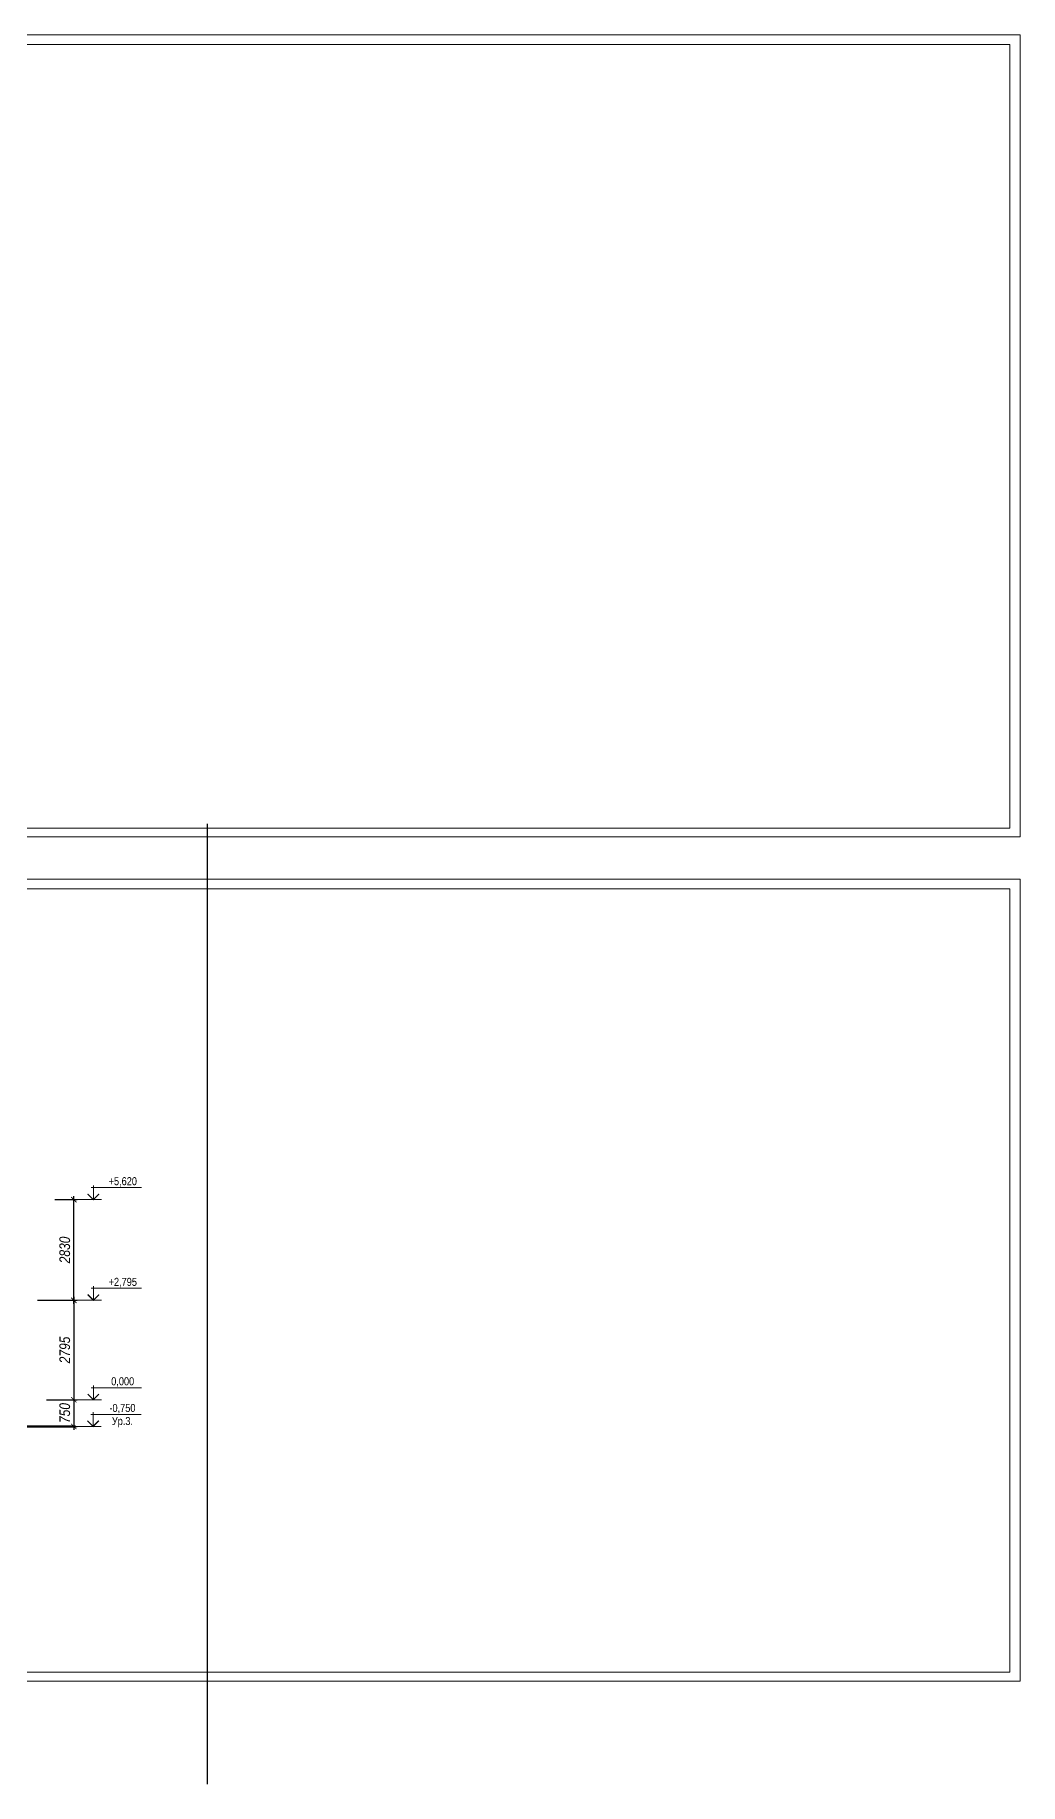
# Model space of a CAD drawing. Header units: millimetres. Extents: x 1582001 to 3303937, y 226471 to 491235.
# Drawn here: x 1797590 to 1825275, y 413320 to 462496 of the extents above; entities that cross this region are included whole.
import ezdxf
from ezdxf.enums import TextEntityAlignment as Align

# ---------------------------------------------------------------- set-up
doc = ezdxf.new("R2010")
doc.units = ezdxf.units.MM
doc.linetypes.add('CENTER', pattern=[50.8, 31.75, -6.35, 6.35, -6.35])
doc.layers.get('Defpoints').update_dxf_attribs({"color": 255, "lineweight": 30})
for name, color, linetype, lineweight in [('Интерьер - Лестница_Ном_пера__1', 7, 'Continuous', 13), ('Оси', 251, 'CENTER', 9), ('Отметки', 123, 'Continuous', 18), ('Размеры', 7, 'Continuous', 18)]:
    doc.layers.add(name, color=color, linetype=linetype, lineweight=lineweight)
doc.styles.add('-АР-', font='ARIALN.TTF', dxfattribs={"width": 0.98, "height": 300})
doc.styles.add('style', font='ARIALNI.TTF', dxfattribs={"width": 0.98, "height": 300})
doc.dimstyles.new('М100', dxfattribs={"dimtxt": 600, "dimasz": 150, "dimexe": 100, "dimexo": 200, "dimgap": 100, "dimtad": 1, "dimdec": 0, "dimtxsty": 'style', "dimblk": 'ARCHTICK', "dimcen": 150, "dimdle": 100, "dimclrt": 256, "dimadec": 0, "dimazin": 0, "dimtfac": 1, "dimtdec": 0, "dimtmove": 1, "dimatfit": 3, "dimldrblk": 'NONE', "dimfxl": 0, "dimarcsym": 0})

# ---------------------------------------------------------------- blocks, each defined once
blk = doc.blocks.new('_ArchTick')
at = {"color": 0, "linetype": 'ByBlock', "const_width": 0.15}
blk.add_lwpolyline([(-0.5, -0.5), (0.5, 0.5)], dxfattribs=at)
blk = doc.blocks.new('*D2179')
at = {"layer": 'Defpoints', "color": 0, "lineweight": -3, "transparency": 16777216}
for p in [(1797715, 424126), (1797715, 423376), (1798680, 423376)]:
    blk.add_point(p, dxfattribs=at)
at = {"layer": 'Размеры', "color": 0, "lineweight": -2, "transparency": 16777216}
for p, q in [((1797915, 424126), (1798780, 424126)), ((1798680, 424226), (1798680, 423276)), ((1797915, 423376), (1798780, 423376))]:
    blk.add_line(p, q, dxfattribs=at)
at = {"layer": 'Размеры', "color": 0, "lineweight": -2, "transparency": 16777216, "xscale": 150, "yscale": 150, "zscale": 150}
for p, rotation in [((1798680, 424126), 90), ((1798680, 423376), 270)]:
    blk.add_blockref('_ArchTick', p, dxfattribs=dict(at, rotation=rotation))
at = {"layer": 'Размеры', "transparency": 16777216, "insert": (1798427, 423751), "char_height": 300, "attachment_point": 5, "rotation": 90, "style": 'style'}
blk.add_mtext('750', dxfattribs=at)
blk = doc.blocks.new('_None')
blk = doc.blocks.new('*U5')
at = {"color": 0, "linetype": 'Continuous', "lineweight": -2}
for p, q in [((9, 0), (0, 0)), ((0, 0), (6, 0)), ((24, 4.5), (5.2, 4.5)), ((6, 5.3), (6, 0))]:
    blk.add_line(p, q, dxfattribs=at)
at = {"color": 0, "linetype": 'Continuous', "lineweight": -2, "const_width": 0.5}
blk.add_lwpolyline([(3.88, 2.12), (6, 0), (8.12, 2.12)], dxfattribs=at)
at = {"color": 0, "linetype": 'Continuous', "lineweight": -2, "style": '-АР-', "flags": 8}
blk.add_attdef('OTMETKA', text='', height=3, dxfattribs=at).set_placement((17.03, 4.5), align=Align.BOTTOM_CENTER)
blk.add_attdef('FLOOR', text='', height=3, dxfattribs=at).set_placement((17, 3.5), align=Align.TOP_CENTER)
blk = doc.blocks.new('OTMETKA')
at = {"color": 0, "linetype": 'Continuous', "lineweight": -2}
for p, q in [((9, 0), (0, 0)), ((0, 0), (6, 0)), ((24, 4.5), (5.2, 4.5)), ((6, 5.3), (6, 0))]:
    blk.add_line(p, q, dxfattribs=at)
at = {"color": 0, "linetype": 'Continuous', "lineweight": -2, "const_width": 0.5}
blk.add_lwpolyline([(3.88, 2.12), (6, 0), (8.12, 2.12)], dxfattribs=at)
at = {"color": 0, "linetype": 'Continuous', "lineweight": -2, "style": '-АР-', "flags": 8}
blk.add_attdef('OTMETKA', text='', height=3, dxfattribs=at).set_placement((17, 4.5), align=Align.BOTTOM_CENTER)
blk.add_attdef('FLOOR', text='', height=3, dxfattribs=at).set_placement((17, 3.5), align=Align.TOP_CENTER)
blk = doc.blocks.new('*D2177')
at = {"layer": 'Defpoints', "color": 0, "lineweight": -3, "transparency": 16777216}
for p in [(1797946, 429751), (1798680, 429751), (1797465, 426921)]:
    blk.add_point(p, dxfattribs=at)
at = {"layer": 'Размеры', "color": 0, "lineweight": -2, "transparency": 16777216}
for p, q in [((1798680, 426821), (1798680, 429851)), ((1798146, 429751), (1798780, 429751)), ((1797665, 426921), (1798780, 426921))]:
    blk.add_line(p, q, dxfattribs=at)
at = {"layer": 'Размеры', "color": 0, "lineweight": -2, "transparency": 16777216, "xscale": 150, "yscale": 150, "zscale": 150}
for p, rotation in [((1798680, 429751), 90), ((1798680, 426921), 270)]:
    blk.add_blockref('_ArchTick', p, dxfattribs=dict(at, rotation=rotation))
at = {"layer": 'Размеры', "transparency": 16777216, "insert": (1798427, 428336), "char_height": 300, "attachment_point": 5, "rotation": 90, "style": 'style'}
blk.add_mtext('2830', dxfattribs=at)
blk = doc.blocks.new('*D2178')
at = {"layer": 'Defpoints', "color": 0, "lineweight": -3, "transparency": 16777216}
for p in [(1797465, 426921), (1797715, 424126), (1798680, 424126)]:
    blk.add_point(p, dxfattribs=at)
at = {"layer": 'Размеры', "color": 0, "lineweight": -2, "transparency": 16777216}
for p, q in [((1797665, 426921), (1798780, 426921)), ((1798680, 427021), (1798680, 424026)), ((1797915, 424126), (1798780, 424126))]:
    blk.add_line(p, q, dxfattribs=at)
at = {"layer": 'Размеры', "color": 0, "lineweight": -2, "transparency": 16777216, "xscale": 150, "yscale": 150, "zscale": 150}
for p, rotation in [((1798680, 426921), 90), ((1798680, 424126), 270)]:
    blk.add_blockref('_ArchTick', p, dxfattribs=dict(at, rotation=rotation))
at = {"layer": 'Размеры', "transparency": 16777216, "insert": (1798427, 425524), "char_height": 300, "attachment_point": 5, "rotation": 90, "style": 'style'}
blk.add_mtext('2795', dxfattribs=at)
blk = doc.blocks.new('*U10')
at = {"color": 0, "linetype": 'Continuous', "lineweight": -2}
for p, q in [((9, 0), (0, 0)), ((0, 0), (6, 0)), ((24, 4.5), (5.2, 4.5)), ((6, 5.3), (6, 0))]:
    blk.add_line(p, q, dxfattribs=at)
at = {"color": 0, "linetype": 'Continuous', "lineweight": -2, "const_width": 0.5}
blk.add_lwpolyline([(3.88, 2.12), (6, 0), (8.12, 2.12)], dxfattribs=at)
at = {"color": 0, "linetype": 'Continuous', "lineweight": -2, "style": '-АР-', "flags": 8}
blk.add_attdef('OTMETKA', text='', height=3, dxfattribs=at).set_placement((17.03, 4.5), align=Align.BOTTOM_CENTER)
blk.add_attdef('FLOOR', text='', height=3, dxfattribs=at).set_placement((17, 3.5), align=Align.TOP_CENTER)

msp = doc.modelspace()

# ---------------------------------------------------------------- linework, layer by layer
at = {"lineweight": -3, "ltscale": 100}
msp.add_line((1802428.7, 440312.3), (1802428.7, 413320.1), dxfattribs=at)
at = {"layer": 'Интерьер - Лестница_Ном_пера__1', "linetype": 'Continuous', "lineweight": 80}
msp.add_line((1774370.2, 423376.3), (1798725.6, 423376.3), dxfattribs=at)
at = {"layer": 'Оси', "color": 0, "linetype": 'ByBlock', "ltscale": 40}
for points in [[(1825275, 462496.4), (1694540.2, 462496.4), (1694540.2, 439948.4), (1825275, 439948.4)], [(1824989.2, 462226.4), (1694783.8, 462226.4), (1694783.8, 440196.7), (1824989.2, 440196.7)], [(1825275, 438760.2), (1694540.2, 438760.2), (1694540.2, 416212.2), (1825275, 416212.2)], [(1824989.2, 438490.2), (1694783.8, 438490.2), (1694783.8, 416460.5), (1824989.2, 416460.5)]]:
    msp.add_lwpolyline(points, close=True, dxfattribs=at)

# ---------------------------------------------------------------- block references
at = {"layer": 'Отметки', "color": 0, "ltscale": 100, "xscale": 75, "yscale": 75, "zscale": 75}
for name, p, values in [('*U5', (1798780, 429751.3), {'OTMETKA': '+5,620'}), ('*U10', (1798780, 426921.2), {'OTMETKA': '+2,795'}), ('OTMETKA', (1798772.6, 423376.3), {'OTMETKA': '-0,750', 'FLOOR': 'Ур.3.'})]:
    msp.add_blockref(name, p, dxfattribs=at).add_auto_attribs(values)
at = {"layer": 'Отметки', "color": 0, "ltscale": 100}
ref = msp.add_blockref('*U5', (1798780, 424126.3), dxfattribs=dict(at, xscale=75, yscale=75, zscale=75))
ref.add_attrib('OTMETKA', '0,000', dxfattribs={"layer": '0', "color": 0, "linetype": 'Continuous', "lineweight": -2, "height": 225, "style": '-АР-', "flags": 8}).set_placement((1800054.9, 424463.8), align=Align.BOTTOM_CENTER)

# ---------------------------------------------------------------- dimensions: what is measured, and where the dimension line sits
at = {"layer": 'Размеры'}
for base, p2, picture, middle in [((1798680, 429751.3), (1797945.5, 429751.3), '*D2177', (1798426.9, 428336.2)), ((1798680, 424126.3), (1797715.1, 424126.3), '*D2178', (1798426.9, 425523.7))]:
    dim = msp.add_linear_dim(base=base, p1=(1797465.1, 426921.2), p2=p2, angle=90, dimstyle='М100', override={"dimtxt": 250, "dimlfac": 1, "dimtxsty": 'style', "dimblk1": 'ArchTick', "dimblk2": 'ArchTick', "dimsah": 1, "dimtolj": 0}, dxfattribs=at)
    dim.commit()
    dim.dimension.update_dxf_attribs({"geometry": picture, "text_midpoint": middle})
dim = msp.add_linear_dim(base=(1798680, 423376.3), p1=(1797715.1, 424126.3), p2=(1797715.1, 423376.3), angle=90, dimstyle='М100', override={"dimtxt": 200}, dxfattribs=at)
dim.commit()
dim.dimension.update_dxf_attribs({"geometry": '*D2179', "text_midpoint": (1798680, 423751.3), "dimtype": 160})

doc.saveas('drawing.dxf')
